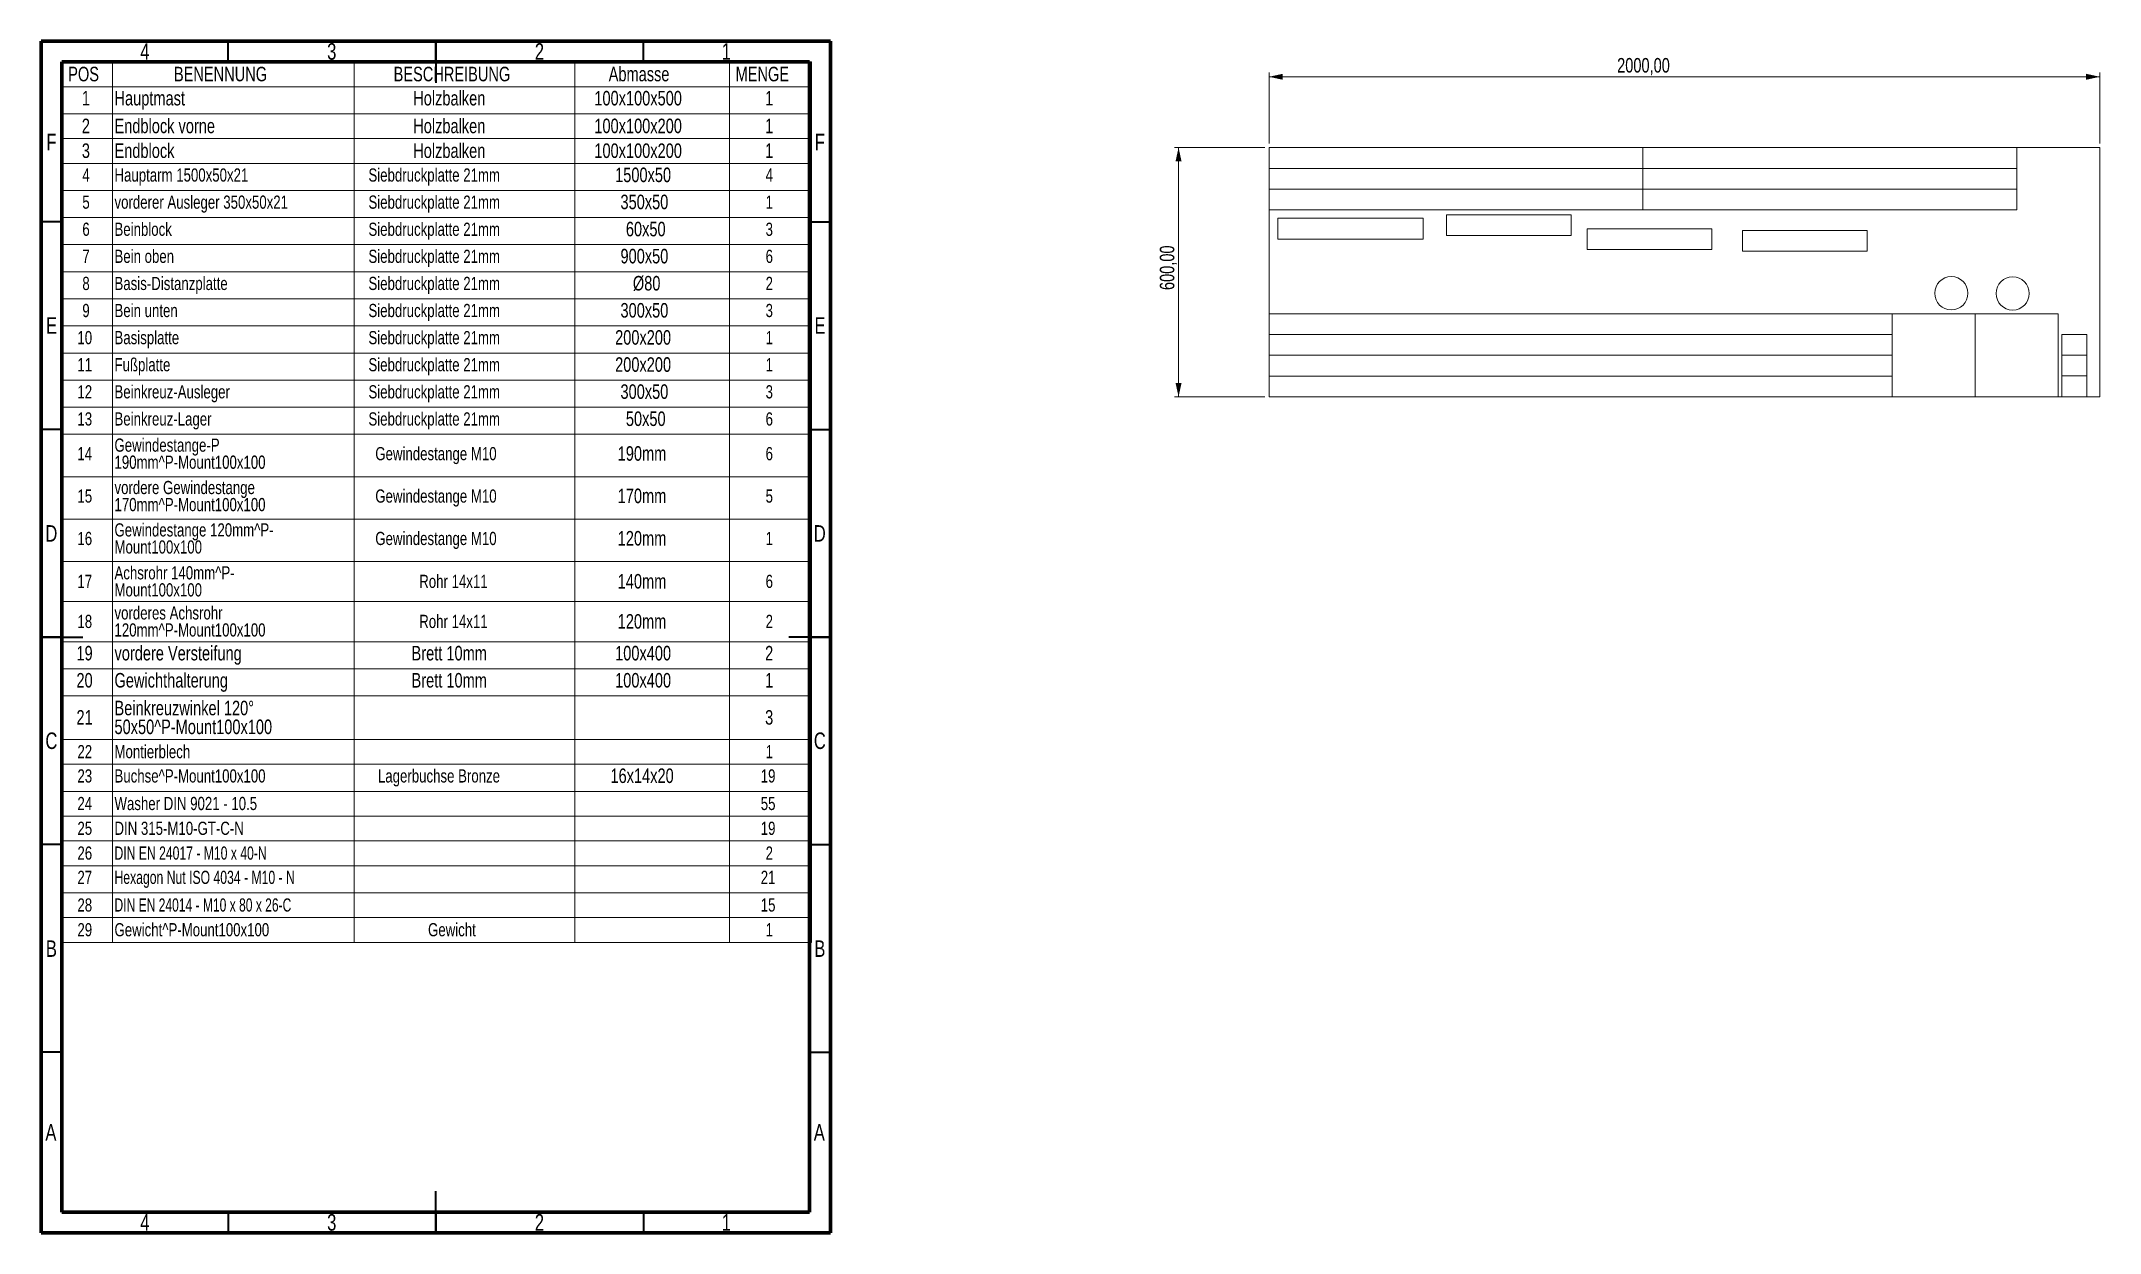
# Paper-space layout 'BOM' of a CAD drawing. Header units: millimetres. Extents: x 150 to 5106, y 50 to 2920.
import ezdxf

# ---------------------------------------------------------------- set-up
doc = ezdxf.new("R2010")
doc.units = ezdxf.units.MM
doc.styles.add('SLDTEXTSTYLE0', font='TXT', dxfattribs={"width": 0.75})
doc.styles.add('SLDTEXTSTYLE3', font='TXT', dxfattribs={"width": 0.69})
doc.styles.add('SLDTEXTSTYLE4', font='TXT', dxfattribs={"width": 0.691667})
doc.styles.add('SLDTEXTSTYLE5', font='TXT', dxfattribs={"width": 0.683333})
doc.dimstyles.new('SLDDIMSTYLE6', dxfattribs={"dimtxt": 35, "dimasz": 33.02, "dimexe": 0, "dimexo": 0.0625, "dimgap": 8.75, "dimtad": 1, "dimrnd": 1e-09, "dimzin": 12, "dimdsep": 46, "dimtxsty": 'SLDTEXTSTYLE0', "dimsah": 1, "dimcen": 0.09, "dimadec": 0, "dimazin": 3, "dimtfac": 1, "dimtofl": 0, "dimtmove": 0, "dimatfit": 3, "dimfxl": 1, "dimfrac": 2, "dimtolj": 1, "dimtzin": 12, "dimarcsym": 0})

# ---------------------------------------------------------------- blocks, each defined once
blk = doc.blocks.new('Block1')
at = {"color": 7, "linetype": 'Continuous', "lineweight": 18, "ltscale": 10}
for p, q in [((27558, 18139), (42558, 18139)), ((27558, 18139), (27558, 17639)), ((42558, 18139), (42558, 17639)), ((27558, 17639), (42558, 17639))]:
    blk.add_line(p, q, dxfattribs=at)
blk = doc.blocks.new('Block7')
at = {"color": 7, "linetype": 'Continuous', "lineweight": 18, "ltscale": 10}
blk.add_circle((400, 400), 400, dxfattribs=at)
blk = doc.blocks.new('Block2')
at = {"color": 7, "linetype": 'Continuous', "lineweight": 18, "ltscale": 10}
for p, q in [((29605, 16814), (33105, 16814)), ((29605, 16814), (29605, 16314)), ((33105, 16814), (33105, 16314)), ((29605, 16314), (33105, 16314))]:
    blk.add_line(p, q, dxfattribs=at)
blk = doc.blocks.new('Block4')
at = {"color": 7, "linetype": 'Continuous', "lineweight": 18, "ltscale": 10}
for p, q in [((36667, 13015), (37267, 13015)), ((36667, 13015), (36667, 12515)), ((37267, 13015), (37267, 12515)), ((36667, 12515), (37267, 12515))]:
    blk.add_line(p, q, dxfattribs=at)
blk = doc.blocks.new('Block3')
at = {"color": 7, "linetype": 'Continuous', "lineweight": 18, "ltscale": 10}
for p, q in [((36452, 17041), (45452, 17041)), ((36452, 17041), (36452, 16541)), ((45452, 17041), (45452, 16541)), ((36452, 16541), (45452, 16541))]:
    blk.add_line(p, q, dxfattribs=at)
blk = doc.blocks.new('Block6')
at = {"color": 7, "linetype": 'Continuous', "lineweight": 18, "ltscale": 10}
for p, q in [((40011, 12106), (42011, 12106)), ((40011, 12106), (40011, 10106)), ((42011, 12106), (42011, 10106)), ((40011, 10106), (42011, 10106))]:
    blk.add_line(p, q, dxfattribs=at)
blk = doc.blocks.new('Block5')
at = {"color": 7, "linetype": 'Continuous', "lineweight": 18, "ltscale": 10}
for p, q in [((40011, 13698), (43011, 13698)), ((40011, 13698), (40011, 13198)), ((43011, 13698), (43011, 13198)), ((40011, 13198), (43011, 13198))]:
    blk.add_line(p, q, dxfattribs=at)
blk = doc.blocks.new('_D')
at = {"color": 7, "linetype": 'Continuous', "lineweight": 0, "ltscale": 10}
for p, q in [((3106.3, 2673.6), (3106.3, 2844.2)), ((3106.3, 2834.2), (5106.3, 2834.2)), ((5106.3, 2673.6), (5106.3, 2844.2))]:
    blk.add_line(p, q, dxfattribs=at)
at = {"color": 7, "linetype": 'Continuous', "lineweight": 18, "ltscale": 10}
for points in [[(3106.3, 2834.2), (3139.3, 2827), (3139.3, 2841.4)], [(5106.3, 2834.2), (5073.3, 2841.4), (5073.3, 2827)]]:
    blk.add_solid(points, dxfattribs=at)
at = {"color": 7, "linetype": 'Continuous', "lineweight": 18, "ltscale": 10, "insert": (3944.2, 2879.4), "char_height": 35, "attachment_point": 1, "style": 'SLDTEXTSTYLE0'}
blk.add_mtext('2000,00', dxfattribs=at)
blk = doc.blocks.new('_D_1')
at = {"color": 7, "linetype": 'Continuous', "lineweight": 0, "ltscale": 10}
for p, q in [((3096.3, 2663.6), (2878.3, 2663.6)), ((2888.3, 2663.6), (2888.3, 2063.6)), ((3096.3, 2063.6), (2878.3, 2063.6))]:
    blk.add_line(p, q, dxfattribs=at)
at = {"color": 7, "linetype": 'Continuous', "lineweight": 18, "ltscale": 10}
for points in [[(2888.3, 2663.6), (2881.1, 2630.6), (2895.5, 2630.6)], [(2888.3, 2063.6), (2895.5, 2096.6), (2881.1, 2096.6)]]:
    blk.add_solid(points, dxfattribs=at)
at = {"color": 7, "linetype": 'Continuous', "lineweight": 18, "ltscale": 10, "insert": (2843.1, 2320.6), "char_height": 35, "attachment_point": 1, "rotation": 90, "style": 'SLDTEXTSTYLE0'}
blk.add_mtext('600,00', dxfattribs=at)
blk = doc.blocks.new('SW_TABLEANNOTATION_0')
at = {"color": 0, "linetype": 'Continuous', "lineweight": 18, "ltscale": 10}
for p, q in [((0, 0), (0, -59.7)), ((0, 0), (121.4, 0)), ((121.4, 0), (121.4, -59.7)), ((121.4, 0), (703.8, 0)), ((703.8, 0), (703.8, -59.7)), ((703.8, 0), (1234.3, 0)), ((1234.3, 0), (1234.3, -59.7)), ((1234.3, 0), (1606.7, 0)), ((1606.7, 0), (1606.7, -59.7)), ((1606.7, 0), (1804.8, 0)), ((1804.8, 0), (1804.8, -59.7)), ((0, -59.7), (121.4, -59.7)), ((0, -59.7), (0, -124.9)), ((121.4, -59.7), (703.8, -59.7)), ((121.4, -59.7), (121.4, -124.9)), ((703.8, -59.7), (1234.3, -59.7)), ((703.8, -59.7), (703.8, -124.9)), ((1234.3, -59.7), (1606.7, -59.7)), ((1234.3, -59.7), (1234.3, -124.9)), ((1606.7, -59.7), (1804.8, -59.7)), ((1606.7, -59.7), (1606.7, -124.9)), ((1804.8, -59.7), (1804.8, -124.9)), ((0, -124.9), (0, -184.6)), ((0, -124.9), (121.4, -124.9)), ((121.4, -124.9), (121.4, -184.6)), ((121.4, -124.9), (703.8, -124.9)), ((703.8, -124.9), (703.8, -184.6)), ((703.8, -124.9), (1234.3, -124.9)), ((1234.3, -124.9), (1234.3, -184.6)), ((1234.3, -124.9), (1606.7, -124.9)), ((1606.7, -124.9), (1606.7, -184.6)), ((1606.7, -124.9), (1804.8, -124.9)), ((1804.8, -124.9), (1804.8, -184.6)), ((0, -184.6), (0, -244.3)), ((0, -184.6), (121.4, -184.6)), ((121.4, -184.6), (121.4, -244.3)), ((121.4, -184.6), (703.8, -184.6)), ((703.8, -184.6), (703.8, -244.3)), ((703.8, -184.6), (1234.3, -184.6)), ((1234.3, -184.6), (1234.3, -244.3)), ((1234.3, -184.6), (1606.7, -184.6)), ((1606.7, -184.6), (1606.7, -244.3)), ((1606.7, -184.6), (1804.8, -184.6)), ((1804.8, -184.6), (1804.8, -244.3)), ((0, -244.3), (0, -309.6)), ((0, -244.3), (121.4, -244.3)), ((121.4, -244.3), (121.4, -309.6)), ((121.4, -244.3), (703.8, -244.3)), ((703.8, -244.3), (703.8, -309.6)), ((703.8, -244.3), (1234.3, -244.3)), ((1234.3, -244.3), (1234.3, -309.6)), ((1234.3, -244.3), (1606.7, -244.3)), ((1606.7, -244.3), (1606.7, -309.6)), ((1606.7, -244.3), (1804.8, -244.3)), ((1804.8, -244.3), (1804.8, -309.6)), ((0, -309.6), (0, -374.8)), ((0, -309.6), (121.4, -309.6)), ((121.4, -309.6), (121.4, -374.8)), ((121.4, -309.6), (703.8, -309.6)), ((703.8, -309.6), (703.8, -374.8)), ((703.8, -309.6), (1234.3, -309.6)), ((1234.3, -309.6), (1234.3, -374.8)), ((1234.3, -309.6), (1606.7, -309.6)), ((1606.7, -309.6), (1606.7, -374.8)), ((1606.7, -309.6), (1804.8, -309.6)), ((1804.8, -309.6), (1804.8, -374.8)), ((0, -374.8), (0, -440.1)), ((0, -374.8), (121.4, -374.8)), ((121.4, -374.8), (121.4, -440.1)), ((121.4, -374.8), (703.8, -374.8)), ((703.8, -374.8), (703.8, -440.1)), ((703.8, -374.8), (1234.3, -374.8)), ((1234.3, -374.8), (1234.3, -440.1)), ((1234.3, -374.8), (1606.7, -374.8)), ((1606.7, -374.8), (1606.7, -440.1)), ((1606.7, -374.8), (1804.8, -374.8)), ((1804.8, -374.8), (1804.8, -440.1)), ((0, -440.1), (0, -505.3)), ((0, -440.1), (121.4, -440.1)), ((121.4, -440.1), (121.4, -505.3)), ((121.4, -440.1), (703.8, -440.1)), ((703.8, -440.1), (703.8, -505.3)), ((703.8, -440.1), (1234.3, -440.1)), ((1234.3, -440.1), (1234.3, -505.3)), ((1234.3, -440.1), (1606.7, -440.1)), ((1606.7, -440.1), (1606.7, -505.3)), ((1606.7, -440.1), (1804.8, -440.1)), ((1804.8, -440.1), (1804.8, -505.3)), ((0, -505.3), (0, -570.6)), ((0, -505.3), (121.4, -505.3)), ((121.4, -505.3), (121.4, -570.6)), ((121.4, -505.3), (703.8, -505.3)), ((703.8, -505.3), (703.8, -570.6)), ((703.8, -505.3), (1234.3, -505.3)), ((1234.3, -505.3), (1234.3, -570.6)), ((1234.3, -505.3), (1606.7, -505.3)), ((1606.7, -505.3), (1606.7, -570.6)), ((1606.7, -505.3), (1804.8, -505.3)), ((1804.8, -505.3), (1804.8, -570.6)), ((0, -570.6), (0, -635.9)), ((0, -570.6), (121.4, -570.6)), ((121.4, -570.6), (121.4, -635.9)), ((121.4, -570.6), (703.8, -570.6)), ((703.8, -570.6), (703.8, -635.9)), ((703.8, -570.6), (1234.3, -570.6)), ((1234.3, -570.6), (1234.3, -635.9)), ((1234.3, -570.6), (1606.7, -570.6)), ((1606.7, -570.6), (1606.7, -635.9)), ((1606.7, -570.6), (1804.8, -570.6)), ((1804.8, -570.6), (1804.8, -635.9)), ((0, -635.9), (0, -701.1)), ((0, -635.9), (121.4, -635.9)), ((121.4, -635.9), (121.4, -701.1)), ((121.4, -635.9), (703.8, -635.9)), ((703.8, -635.9), (703.8, -701.1)), ((703.8, -635.9), (1234.3, -635.9)), ((1234.3, -635.9), (1234.3, -701.1)), ((1234.3, -635.9), (1606.7, -635.9)), ((1606.7, -635.9), (1606.7, -701.1)), ((1606.7, -635.9), (1804.8, -635.9)), ((1804.8, -635.9), (1804.8, -701.1)), ((0, -701.1), (0, -766.4)), ((0, -701.1), (121.4, -701.1)), ((121.4, -701.1), (121.4, -766.4)), ((121.4, -701.1), (703.8, -701.1)), ((703.8, -701.1), (703.8, -766.4)), ((703.8, -701.1), (1234.3, -701.1)), ((1234.3, -701.1), (1234.3, -766.4)), ((1234.3, -701.1), (1606.7, -701.1)), ((1606.7, -701.1), (1606.7, -766.4)), ((1606.7, -701.1), (1804.8, -701.1)), ((1804.8, -701.1), (1804.8, -766.4)), ((0, -766.4), (0, -831.6)), ((0, -766.4), (121.4, -766.4)), ((121.4, -766.4), (121.4, -831.6)), ((121.4, -766.4), (703.8, -766.4)), ((703.8, -766.4), (703.8, -831.6)), ((703.8, -766.4), (1234.3, -766.4)), ((1234.3, -766.4), (1234.3, -831.6)), ((1234.3, -766.4), (1606.7, -766.4)), ((1606.7, -766.4), (1606.7, -831.6)), ((1606.7, -766.4), (1804.8, -766.4)), ((1804.8, -766.4), (1804.8, -831.6)), ((0, -831.6), (0, -896.9)), ((0, -831.6), (121.4, -831.6)), ((121.4, -831.6), (121.4, -896.9)), ((121.4, -831.6), (703.8, -831.6)), ((703.8, -831.6), (703.8, -896.9)), ((703.8, -831.6), (1234.3, -831.6)), ((1234.3, -831.6), (1234.3, -896.9)), ((1234.3, -831.6), (1606.7, -831.6)), ((1606.7, -831.6), (1606.7, -896.9)), ((1606.7, -831.6), (1804.8, -831.6)), ((1804.8, -831.6), (1804.8, -896.9)), ((0, -896.9), (0, -999)), ((0, -896.9), (121.4, -896.9)), ((121.4, -896.9), (121.4, -999)), ((121.4, -896.9), (703.8, -896.9)), ((703.8, -896.9), (703.8, -999)), ((703.8, -896.9), (1234.3, -896.9)), ((1234.3, -896.9), (1234.3, -999)), ((1234.3, -896.9), (1606.7, -896.9)), ((1606.7, -896.9), (1606.7, -999)), ((1606.7, -896.9), (1804.8, -896.9)), ((1804.8, -896.9), (1804.8, -999)), ((0, -999), (0, -1101.1)), ((0, -999), (121.4, -999)), ((121.4, -999), (121.4, -1101.1)), ((121.4, -999), (703.8, -999)), ((703.8, -999), (703.8, -1101.1)), ((703.8, -999), (1234.3, -999)), ((1234.3, -999), (1234.3, -1101.1)), ((1234.3, -999), (1606.7, -999)), ((1606.7, -999), (1606.7, -1101.1)), ((1606.7, -999), (1804.8, -999)), ((1804.8, -999), (1804.8, -1101.1)), ((0, -1101.1), (0, -1203.2)), ((0, -1101.1), (121.4, -1101.1)), ((121.4, -1101.1), (121.4, -1203.2)), ((121.4, -1101.1), (703.8, -1101.1)), ((703.8, -1101.1), (703.8, -1203.2)), ((703.8, -1101.1), (1234.3, -1101.1)), ((1234.3, -1101.1), (1234.3, -1203.2)), ((1234.3, -1101.1), (1606.7, -1101.1)), ((1606.7, -1101.1), (1606.7, -1203.2)), ((1606.7, -1101.1), (1804.8, -1101.1)), ((1804.8, -1101.1), (1804.8, -1203.2)), ((0, -1203.2), (0, -1299.8)), ((0, -1203.2), (121.4, -1203.2)), ((121.4, -1203.2), (121.4, -1299.8)), ((121.4, -1203.2), (703.8, -1203.2)), ((703.8, -1203.2), (703.8, -1299.8)), ((703.8, -1203.2), (1234.3, -1203.2)), ((1234.3, -1203.2), (1234.3, -1299.8)), ((1234.3, -1203.2), (1606.7, -1203.2)), ((1606.7, -1203.2), (1606.7, -1299.8)), ((1606.7, -1203.2), (1804.8, -1203.2)), ((1804.8, -1203.2), (1804.8, -1299.8)), ((0, -1299.8), (0, -1396.3)), ((0, -1299.8), (121.4, -1299.8)), ((121.4, -1299.8), (121.4, -1396.3)), ((121.4, -1299.8), (703.8, -1299.8)), ((703.8, -1299.8), (703.8, -1396.3)), ((703.8, -1299.8), (1234.3, -1299.8)), ((1234.3, -1299.8), (1234.3, -1396.3)), ((1234.3, -1299.8), (1606.7, -1299.8)), ((1606.7, -1299.8), (1606.7, -1396.3)), ((1606.7, -1299.8), (1804.8, -1299.8)), ((1804.8, -1299.8), (1804.8, -1396.3)), ((0, -1396.3), (0, -1461.6)), ((0, -1396.3), (121.4, -1396.3)), ((121.4, -1396.3), (121.4, -1461.6)), ((121.4, -1396.3), (703.8, -1396.3)), ((703.8, -1396.3), (703.8, -1461.6)), ((703.8, -1396.3), (1234.3, -1396.3)), ((1234.3, -1396.3), (1234.3, -1461.6)), ((1234.3, -1396.3), (1606.7, -1396.3)), ((1606.7, -1396.3), (1606.7, -1461.6)), ((1606.7, -1396.3), (1804.8, -1396.3)), ((1804.8, -1396.3), (1804.8, -1461.6)), ((0, -1461.6), (0, -1526.8)), ((0, -1461.6), (121.4, -1461.6)), ((121.4, -1461.6), (121.4, -1526.8)), ((121.4, -1461.6), (703.8, -1461.6)), ((703.8, -1461.6), (703.8, -1526.8)), ((703.8, -1461.6), (1234.3, -1461.6)), ((1234.3, -1461.6), (1234.3, -1526.8)), ((1234.3, -1461.6), (1606.7, -1461.6)), ((1606.7, -1461.6), (1606.7, -1526.8)), ((1606.7, -1461.6), (1804.8, -1461.6)), ((1804.8, -1461.6), (1804.8, -1526.8)), ((0, -1526.8), (0, -1631.8)), ((0, -1526.8), (121.4, -1526.8)), ((121.4, -1526.8), (121.4, -1631.8)), ((121.4, -1526.8), (703.8, -1526.8)), ((703.8, -1526.8), (703.8, -1631.8)), ((703.8, -1526.8), (1234.3, -1526.8)), ((1234.3, -1526.8), (1234.3, -1631.8)), ((1234.3, -1526.8), (1606.7, -1526.8)), ((1606.7, -1526.8), (1606.7, -1631.8)), ((1606.7, -1526.8), (1804.8, -1526.8)), ((1804.8, -1526.8), (1804.8, -1631.8)), ((0, -1631.8), (0, -1691.4)), ((0, -1631.8), (121.4, -1631.8)), ((121.4, -1631.8), (121.4, -1691.4)), ((121.4, -1631.8), (703.8, -1631.8)), ((703.8, -1631.8), (703.8, -1691.4)), ((703.8, -1631.8), (1234.3, -1631.8)), ((1234.3, -1631.8), (1234.3, -1691.4)), ((1234.3, -1631.8), (1606.7, -1631.8)), ((1606.7, -1631.8), (1606.7, -1691.4)), ((1606.7, -1631.8), (1804.8, -1631.8)), ((1804.8, -1631.8), (1804.8, -1691.4)), ((0, -1691.4), (0, -1756.7)), ((0, -1691.4), (121.4, -1691.4)), ((121.4, -1691.4), (121.4, -1756.7)), ((121.4, -1691.4), (703.8, -1691.4)), ((703.8, -1691.4), (703.8, -1756.7)), ((703.8, -1691.4), (1234.3, -1691.4)), ((1234.3, -1691.4), (1234.3, -1756.7)), ((1234.3, -1691.4), (1606.7, -1691.4)), ((1606.7, -1691.4), (1606.7, -1756.7)), ((1606.7, -1691.4), (1804.8, -1691.4)), ((1804.8, -1691.4), (1804.8, -1756.7)), ((0, -1756.7), (0, -1816.4)), ((0, -1756.7), (121.4, -1756.7)), ((121.4, -1756.7), (121.4, -1816.4)), ((121.4, -1756.7), (703.8, -1756.7)), ((703.8, -1756.7), (703.8, -1816.4)), ((703.8, -1756.7), (1234.3, -1756.7)), ((1234.3, -1756.7), (1234.3, -1816.4)), ((1234.3, -1756.7), (1606.7, -1756.7)), ((1606.7, -1756.7), (1606.7, -1816.4)), ((1606.7, -1756.7), (1804.8, -1756.7)), ((1804.8, -1756.7), (1804.8, -1816.4)), ((0, -1816.4), (0, -1876.1)), ((0, -1816.4), (121.4, -1816.4)), ((121.4, -1816.4), (121.4, -1876.1)), ((121.4, -1816.4), (703.8, -1816.4)), ((703.8, -1816.4), (703.8, -1876.1)), ((703.8, -1816.4), (1234.3, -1816.4)), ((1234.3, -1816.4), (1234.3, -1876.1)), ((1234.3, -1816.4), (1606.7, -1816.4)), ((1606.7, -1816.4), (1606.7, -1876.1)), ((1606.7, -1816.4), (1804.8, -1816.4)), ((1804.8, -1816.4), (1804.8, -1876.1)), ((0, -1876.1), (0, -1935.8)), ((0, -1876.1), (121.4, -1876.1)), ((121.4, -1876.1), (121.4, -1935.8)), ((121.4, -1876.1), (703.8, -1876.1)), ((703.8, -1876.1), (703.8, -1935.8)), ((703.8, -1876.1), (1234.3, -1876.1)), ((1234.3, -1876.1), (1234.3, -1935.8)), ((1234.3, -1876.1), (1606.7, -1876.1)), ((1606.7, -1876.1), (1606.7, -1935.8)), ((1606.7, -1876.1), (1804.8, -1876.1)), ((1804.8, -1876.1), (1804.8, -1935.8)), ((0, -1935.8), (0, -2001)), ((0, -1935.8), (121.4, -1935.8)), ((121.4, -1935.8), (121.4, -2001)), ((121.4, -1935.8), (703.8, -1935.8)), ((703.8, -1935.8), (703.8, -2001)), ((703.8, -1935.8), (1234.3, -1935.8)), ((1234.3, -1935.8), (1234.3, -2001)), ((1234.3, -1935.8), (1606.7, -1935.8)), ((1606.7, -1935.8), (1606.7, -2001)), ((1606.7, -1935.8), (1804.8, -1935.8)), ((1804.8, -1935.8), (1804.8, -2001)), ((0, -2001), (0, -2060.7)), ((0, -2001), (121.4, -2001)), ((121.4, -2001), (121.4, -2060.7)), ((121.4, -2001), (703.8, -2001)), ((703.8, -2001), (703.8, -2060.7)), ((703.8, -2001), (1234.3, -2001)), ((1234.3, -2001), (1234.3, -2060.7)), ((1234.3, -2001), (1606.7, -2001)), ((1606.7, -2001), (1606.7, -2060.7)), ((1606.7, -2001), (1804.8, -2001)), ((1804.8, -2001), (1804.8, -2060.7)), ((0, -2060.7), (0, -2120.4)), ((0, -2060.7), (121.4, -2060.7)), ((121.4, -2060.7), (121.4, -2120.4)), ((121.4, -2060.7), (703.8, -2060.7)), ((703.8, -2060.7), (703.8, -2120.4)), ((703.8, -2060.7), (1234.3, -2060.7)), ((1234.3, -2060.7), (1234.3, -2120.4)), ((1234.3, -2060.7), (1606.7, -2060.7)), ((1606.7, -2060.7), (1606.7, -2120.4)), ((1606.7, -2060.7), (1804.8, -2060.7)), ((1804.8, -2060.7), (1804.8, -2120.4)), ((0, -2120.4), (121.4, -2120.4)), ((121.4, -2120.4), (703.8, -2120.4)), ((703.8, -2120.4), (1234.3, -2120.4)), ((1234.3, -2120.4), (1606.7, -2120.4)), ((1606.7, -2120.4), (1804.8, -2120.4))]:
    blk.add_line(p, q, dxfattribs=at)
at = {"color": 0, "linetype": 'Continuous', "lineweight": 0, "ltscale": 10, "attachment_point": 1}
for s, insert, char_height, style in [('POS', (15, -11.7), 35, 'SLDTEXTSTYLE0'), ('BENENNUNG', (269.5, -11.7), 35, 'SLDTEXTSTYLE0'), ('BESCHREIBUNG', (798.4, -11.7), 35, 'SLDTEXTSTYLE0'), ('Abmasse', (1316.2, -11.7), 35, 'SLDTEXTSTYLE0'), ('MENGE', (1621.7, -11.7), 35, 'SLDTEXTSTYLE0'), ('1', (47.8, -69.8), 35, 'SLDTEXTSTYLE0'), ('Hauptmast', (126.4, -69.8), 35, 'SLDTEXTSTYLE0'), ('Holzbalken', (845.6, -69.8), 35, 'SLDTEXTSTYLE0'), ('100x100x500', (1281.7, -69.8), 35, 'SLDTEXTSTYLE0'), ('1', (1692.8, -69.8), 35, 'SLDTEXTSTYLE0'), ('2', (47.8, -136.6), 35, 'SLDTEXTSTYLE0'), ('Endblock vorne', (126.4, -136.6), 35, 'SLDTEXTSTYLE0'), ('Holzbalken', (845.6, -136.6), 35, 'SLDTEXTSTYLE0'), ('100x100x200', (1281.7, -136.6), 35, 'SLDTEXTSTYLE0'), ('1', (1692.8, -136.6), 35, 'SLDTEXTSTYLE0'), ('3', (47.8, -196.3), 35, 'SLDTEXTSTYLE0'), ('Endblock', (126.4, -196.3), 35, 'SLDTEXTSTYLE0'), ('Holzbalken', (845.6, -196.3), 35, 'SLDTEXTSTYLE0'), ('100x100x200', (1281.7, -196.3), 35, 'SLDTEXTSTYLE0'), ('1', (1692.8, -196.3), 35, 'SLDTEXTSTYLE0'), ('4', (49, -256.5), 31.8, 'SLDTEXTSTYLE0'), ('Hauptarm 1500x50x21', (126.4, -256.5), 31.75, 'SLDTEXTSTYLE0'), ('Siebdruckplatte 21mm', (737.8, -256.5), 31.75, 'SLDTEXTSTYLE0'), ('1500x50', (1331.7, -254.5), 35, 'SLDTEXTSTYLE0'), ('4', (1694, -256.5), 31.8, 'SLDTEXTSTYLE0'), ('5', (49, -321.8), 31.8, 'SLDTEXTSTYLE0'), ('vorderer Ausleger 350x50x21', (126.4, -321.8), 31.75, 'SLDTEXTSTYLE0'), ('Siebdruckplatte 21mm', (737.8, -321.8), 31.75, 'SLDTEXTSTYLE0'), ('350x50', (1344.6, -319.7), 35, 'SLDTEXTSTYLE0'), ('1', (1694, -321.8), 31.8, 'SLDTEXTSTYLE0'), ('6', (49, -387.1), 31.8, 'SLDTEXTSTYLE0'), ('Beinblock', (126.4, -387.1), 31.75, 'SLDTEXTSTYLE0'), ('Siebdruckplatte 21mm', (737.8, -387.1), 31.75, 'SLDTEXTSTYLE0'), ('60x50', (1357.6, -385), 35, 'SLDTEXTSTYLE0'), ('3', (1694, -387.1), 31.8, 'SLDTEXTSTYLE0'), ('7', (49, -452.3), 31.8, 'SLDTEXTSTYLE0'), ('Bein oben', (126.4, -452.3), 31.75, 'SLDTEXTSTYLE0'), ('Siebdruckplatte 21mm', (737.8, -452.3), 31.75, 'SLDTEXTSTYLE0'), ('900x50', (1344.6, -450.2), 35, 'SLDTEXTSTYLE0'), ('6', (1694, -452.3), 31.8, 'SLDTEXTSTYLE0'), ('8', (49, -517.6), 31.8, 'SLDTEXTSTYLE0'), ('Basis-Distanzplatte', (126.4, -517.6), 31.75, 'SLDTEXTSTYLE0'), ('Siebdruckplatte 21mm', (737.8, -517.6), 31.75, 'SLDTEXTSTYLE0'), ('Ø80', (1374.4, -515.5), 35, 'SLDTEXTSTYLE0'), ('2', (1694, -517.6), 31.8, 'SLDTEXTSTYLE0'), ('9', (49, -582.8), 31.8, 'SLDTEXTSTYLE0'), ('Bein unten', (126.4, -582.8), 31.75, 'SLDTEXTSTYLE0'), ('Siebdruckplatte 21mm', (737.8, -582.8), 31.75, 'SLDTEXTSTYLE0'), ('300x50', (1344.6, -580.7), 35, 'SLDTEXTSTYLE0'), ('3', (1694, -582.8), 31.8, 'SLDTEXTSTYLE0'), ('10', (37.2, -648.1), 31.75, 'SLDTEXTSTYLE0'), ('Basisplatte', (126.4, -648.1), 31.75, 'SLDTEXTSTYLE0'), ('Siebdruckplatte 21mm', (737.8, -648.1), 31.75, 'SLDTEXTSTYLE0'), ('200x200', (1331.7, -646), 35, 'SLDTEXTSTYLE0'), ('1', (1694, -648.1), 31.8, 'SLDTEXTSTYLE0'), ('11', (37.2, -713.3), 31.75, 'SLDTEXTSTYLE0'), ('Fußplatte', (126.4, -713.3), 31.75, 'SLDTEXTSTYLE0'), ('Siebdruckplatte 21mm', (737.8, -713.3), 31.75, 'SLDTEXTSTYLE0'), ('200x200', (1331.7, -711.3), 35, 'SLDTEXTSTYLE0'), ('1', (1694, -713.3), 31.8, 'SLDTEXTSTYLE0'), ('12', (37.2, -778.6), 31.75, 'SLDTEXTSTYLE0'), ('Beinkreuz-Ausleger', (126.4, -778.6), 31.75, 'SLDTEXTSTYLE0'), ('Siebdruckplatte 21mm', (737.8, -778.6), 31.75, 'SLDTEXTSTYLE0'), ('300x50', (1344.6, -776.5), 35, 'SLDTEXTSTYLE0'), ('3', (1694, -778.6), 31.8, 'SLDTEXTSTYLE0'), ('Beinkreuz-Lager', (126.4, -843.9), 31.75, 'SLDTEXTSTYLE0'), ('Siebdruckplatte 21mm', (737.8, -843.9), 31.75, 'SLDTEXTSTYLE0'), ('50x50', (1357.6, -841.8), 35, 'SLDTEXTSTYLE0'), ('13', (37.2, -843.9), 31.75, 'SLDTEXTSTYLE0'), ('6', (1694, -843.9), 31.8, 'SLDTEXTSTYLE0'), ('14', (37.2, -927.5), 31.75, 'SLDTEXTSTYLE0'), ('Gewindestange-P', (126.4, -907), 31.75, 'SLDTEXTSTYLE0'), ('Gewindestange M10', (754.3, -927.5), 31.75, 'SLDTEXTSTYLE0'), ('190mm', (1337.9, -925.5), 35, 'SLDTEXTSTYLE0'), ('6', (1694, -927.5), 31.8, 'SLDTEXTSTYLE0'), ('190mm^ P-Mount100x100', (126.4, -948.1), 31.75, 'SLDTEXTSTYLE0'), ('15', (37.2, -1029.7), 31.75, 'SLDTEXTSTYLE0'), ('vordere Gewindestange', (126.4, -1009.1), 31.75, 'SLDTEXTSTYLE0'), ('Gewindestange M10', (754.3, -1029.7), 31.75, 'SLDTEXTSTYLE0'), ('170mm', (1337.9, -1027.6), 35, 'SLDTEXTSTYLE0'), ('5', (1694, -1029.7), 31.8, 'SLDTEXTSTYLE0'), ('170mm^ P-Mount100x100', (126.4, -1050.2), 31.75, 'SLDTEXTSTYLE0'), ('16', (37.2, -1131.8), 31.75, 'SLDTEXTSTYLE0'), ('Gewindestange 120mm^ P-', (126.4, -1111.2), 31.75, 'SLDTEXTSTYLE0'), ('Gewindestange M10', (754.3, -1131.8), 31.75, 'SLDTEXTSTYLE0'), ('120mm', (1337.9, -1129.7), 35, 'SLDTEXTSTYLE0'), ('1', (1694, -1131.8), 31.8, 'SLDTEXTSTYLE0'), ('Mount100x100', (126.4, -1152.3), 31.75, 'SLDTEXTSTYLE0'), ('17', (37.2, -1235.1), 31.75, 'SLDTEXTSTYLE0'), ('Achsrohr 140mm^ P-', (126.4, -1214.5), 31.75, 'SLDTEXTSTYLE0'), ('Rohr 14x11', (860.1, -1235.1), 31.75, 'SLDTEXTSTYLE0'), ('140mm', (1337.9, -1233.3), 35, 'SLDTEXTSTYLE0'), ('6', (1694, -1235.1), 31.8, 'SLDTEXTSTYLE0'), ('Mount100x100', (126.4, -1255.6), 31.75, 'SLDTEXTSTYLE0'), ('18', (37.2, -1331.6), 31.75, 'SLDTEXTSTYLE0'), ('vorderes Achsrohr', (126.4, -1311.1), 31.75, 'SLDTEXTSTYLE0'), ('Rohr 14x11', (860.1, -1331.6), 31.75, 'SLDTEXTSTYLE0'), ('120mm', (1337.9, -1329.9), 35, 'SLDTEXTSTYLE0'), ('2', (1694, -1331.6), 31.8, 'SLDTEXTSTYLE0'), ('120mm^ P-Mount100x100', (126.4, -1352.1), 31.75, 'SLDTEXTSTYLE0'), ('19', (34.8, -1406.4), 35, 'SLDTEXTSTYLE0'), ('vordere Versteifung', (126.4, -1406.4), 35, 'SLDTEXTSTYLE0'), ('Brett 10mm', (841.6, -1406.4), 35, 'SLDTEXTSTYLE0'), ('100x400', (1331.7, -1406.4), 35, 'SLDTEXTSTYLE0'), ('2', (1692.8, -1406.4), 35, 'SLDTEXTSTYLE0'), ('20', (34.8, -1471.7), 35, 'SLDTEXTSTYLE0'), ('Gewichthalterung', (126.4, -1471.7), 35, 'SLDTEXTSTYLE0'), ('Brett 10mm', (841.6, -1471.7), 35, 'SLDTEXTSTYLE0'), ('100x400', (1331.7, -1471.7), 35, 'SLDTEXTSTYLE0'), ('1', (1692.8, -1471.7), 35, 'SLDTEXTSTYLE0'), ('21', (34.8, -1561.1), 35, 'SLDTEXTSTYLE0'), ('50x50^ P-Mount100x100', (126.4, -1583.8), 35, 'SLDTEXTSTYLE0'), ('Beinkreuzwinkel 120°', (126.4, -1538.5), 35, 'SLDTEXTSTYLE0'), ('3', (1692.8, -1561.1), 35, 'SLDTEXTSTYLE0'), ('22', (37.2, -1645.2), 31.75, 'SLDTEXTSTYLE0'), ('Montierblech', (126.4, -1645.2), 31.75, 'SLDTEXTSTYLE0'), ('1', (1694, -1645.2), 31.8, 'SLDTEXTSTYLE0'), ('23', (37.2, -1703.7), 31.75, 'SLDTEXTSTYLE0'), ('Buchse^ P-Mount100x100', (126.4, -1703.7), 31.75, 'SLDTEXTSTYLE0'), ('Lagerbuchse Bronze', (760.7, -1703.7), 31.75, 'SLDTEXTSTYLE0'), ('16x14x20', (1320.5, -1701.6), 35, 'SLDTEXTSTYLE0'), ('19', (1682.3, -1703.7), 31.75, 'SLDTEXTSTYLE0'), ('24', (37.2, -1770.1), 31.75, 'SLDTEXTSTYLE0'), ('Washer DIN 9021 - 10.5', (126.4, -1770.1), 31.75, 'SLDTEXTSTYLE0'), ('55', (1682.3, -1770.1), 31.75, 'SLDTEXTSTYLE0'), ('25', (37.2, -1829.8), 31.75, 'SLDTEXTSTYLE0'), ('DIN 315-M10-GT-C-N', (126.4, -1829.8), 31.75, 'SLDTEXTSTYLE0'), ('19', (1682.3, -1829.8), 31.75, 'SLDTEXTSTYLE0'), ('26', (37.2, -1889.5), 31.75, 'SLDTEXTSTYLE0'), ('DIN EN 24017 - M10 x 40-N', (126.4, -1889.5), 31.75, 'SLDTEXTSTYLE3'), ('2', (1694, -1889.5), 31.8, 'SLDTEXTSTYLE0'), ('27', (37.2, -1948), 31.75, 'SLDTEXTSTYLE0'), ('Hexagon Nut ISO 4034 - M10 - N', (126.4, -1948), 31.75, 'SLDTEXTSTYLE4'), ('21', (1682.3, -1948), 31.75, 'SLDTEXTSTYLE0'), ('28', (37.2, -2014.5), 31.75, 'SLDTEXTSTYLE0'), ('DIN EN 24014 - M10 x 80 x 26-C', (126.4, -2014.5), 31.75, 'SLDTEXTSTYLE5'), ('15', (1682.3, -2014.5), 31.75, 'SLDTEXTSTYLE0'), ('29', (37.2, -2074.1), 31.75, 'SLDTEXTSTYLE0'), ('Gewicht^ P-Mount100x100', (126.4, -2074.1), 31.75, 'SLDTEXTSTYLE0'), ('Gewicht', (881.3, -2074.1), 31.75, 'SLDTEXTSTYLE0'), ('1', (1694, -2074.1), 31.8, 'SLDTEXTSTYLE0')]:
    blk.add_mtext(s, dxfattribs=dict(at, insert=insert, char_height=char_height, style=style))

psp = doc.layouts.new('BOM')

# ---------------------------------------------------------------- linework, layer by layer
at = {"color": 7, "linetype": 'Continuous', "lineweight": 70, "ltscale": 10}
for p, q in [((150, 50), (150, 2920)), ((150, 2920), (2050, 2920)), ((2050, 2920), (2050, 50)), ((200, 100), (200, 2870)), ((200, 2870), (2000, 2870)), ((2000, 2870), (2000, 100)), ((2000, 100), (200, 100)), ((2050, 50), (150, 50))]:
    psp.add_line(p, q, dxfattribs=at)
at = {"color": 7, "linetype": 'Continuous', "lineweight": 35, "ltscale": 10}
for p, q in [((600, 2870), (600, 2920)), ((1100, 2920), (1100, 2820)), ((1100, 2870), (1100, 2920)), ((1600, 2870), (1600, 2920)), ((200, 2485), (150, 2485)), ((2000, 2485), (2050, 2485)), ((200, 1985), (150, 1985)), ((2000, 1985), (2050, 1985)), ((150, 1485), (250, 1485)), ((200, 1485), (150, 1485)), ((2050, 1485), (1950, 1485)), ((2000, 1485), (2050, 1485)), ((200, 985), (150, 985)), ((2000, 985), (2050, 985)), ((200, 485), (150, 485)), ((2000, 485), (2050, 485)), ((1100, 50), (1100, 150)), ((600, 100), (600, 50)), ((1100, 100), (1100, 50)), ((1600, 100), (1600, 50))]:
    psp.add_line(p, q, dxfattribs=at)
at = {"color": 7, "linetype": 'Continuous', "lineweight": 18, "ltscale": 10}
for p, q in [((3106.318, 2663.623), (5106.318, 2663.623)), ((3106.318, 2663.623), (3106.318, 2063.623)), ((5106.318, 2663.623), (5106.318, 2063.623)), ((3106.318, 2063.623), (5106.318, 2063.623))]:
    psp.add_line(p, q, dxfattribs=at)

# ---------------------------------------------------------------- block references
at = {"color": 7, "linetype": 'Continuous', "lineweight": 0, "ltscale": 10}
psp.add_blockref('SW_TABLEANNOTATION_0', (200.115, 2870), dxfattribs=at)
at = {"color": 7, "linetype": 'Continuous', "ltscale": 10, "xscale": 0.1, "yscale": 0.1, "zscale": 0.1}
for name, p in [('Block3', (-538.838, 959.531)), ('Block3', (361.162, 959.531)), ('Block3', (-538.838, 909.531)), ('Block3', (361.162, 909.531)), ('Block3', (-538.838, 859.531)), ('Block3', (361.162, 859.531)), ('Block2', (166.654, 812.125)), ('Block5', (-467.443, 1131.845)), ('Block5', (-129.077, 1098.104)), ('Block5', (244.877, 1094.039)), ('Block7', (4708.805, 2272.834)), ('Block7', (4856.453, 2272.433)), ('Block1', (350.54, 449.682)), ('Block6', (605.264, 1053.023)), ('Block6', (805.264, 1053.023)), ('Block1', (350.54, 399.682)), ('Block4', (1348.098, 912.163)), ('Block1', (350.54, 349.682)), ('Block4', (1348.098, 862.163)), ('Block1', (350.54, 299.682)), ('Block4', (1348.098, 812.163))]:
    psp.add_blockref(name, p, dxfattribs=at)

# ---------------------------------------------------------------- texts
at = {"color": 7, "linetype": 'Continuous', "lineweight": 0, "ltscale": 10, "char_height": 39.688, "attachment_point": 2, "style": 'SLDTEXTSTYLE0'}
for s, insert in [('4', (399.6, 2915.02)), ('3', (849.6, 2915.02)), ('2', (1349.6, 2915.02)), ('1', (1799.6, 2915.02)), ('F', (174.577, 2696.872)), ('F', (2024.577, 2696.872)), ('E', (175.078, 2255.02)), ('E', (2025.078, 2255.02)), ('D', (174.527, 1754.372)), ('D', (2024.527, 1754.372)), ('C', (174.587, 1255.02)), ('C', (2024.587, 1255.02)), ('B', (174.706, 754.372)), ('B', (2024.706, 754.372)), ('A', (173.397, 311.872)), ('A', (2023.397, 311.872)), ('4', (399.6, 95.02)), ('3', (849.6, 95.02)), ('2', (1349.6, 95.02)), ('1', (1799.6, 95.02))]:
    psp.add_mtext(s, dxfattribs=dict(at, insert=insert))

# ---------------------------------------------------------------- dimensions: what is measured, and where the dimension line sits
at = {"color": 7, "linetype": 'Continuous', "lineweight": 18, "ltscale": 10}
dim = psp.add_linear_dim(base=(5106.318, 2834.235), p1=(3106.318, 2663.623), p2=(5106.318, 2663.623), dimstyle='SLDDIMSTYLE6', dxfattribs=at)
dim.commit()
dim.dimension.update_dxf_attribs({"geometry": '_D', "text_midpoint": (4028.269, 2834.235), "dimtype": 160})
dim = psp.add_linear_dim(base=(2888.26, 2063.623), p1=(3106.318, 2663.623), p2=(3106.318, 2063.623), angle=90, dimstyle='SLDDIMSTYLE6', dxfattribs=at)
dim.commit()
dim.dimension.update_dxf_attribs({"geometry": '_D_1', "text_midpoint": (2888.26, 2391.681), "dimtype": 160})

doc.saveas('drawing.dxf')
